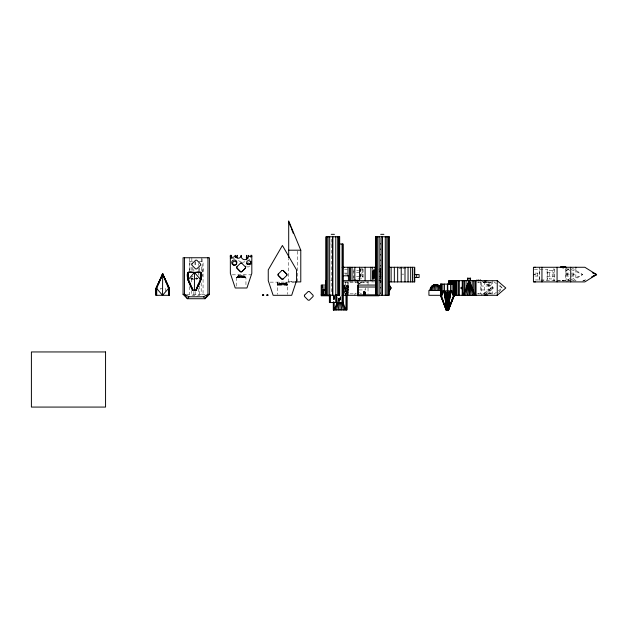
<?xml version="1.0" encoding="UTF-8"?>
<svg xmlns="http://www.w3.org/2000/svg" width="628" height="628" viewBox="0 0 628 628"><rect width="100%" height="100%" fill="white"/><g stroke="black" fill="none" stroke-linecap="round" stroke-linejoin="round"><path stroke-width="0.47" stroke-dasharray="3.14 2.35" d="M277.537 282.137L277.537 294.383M379.964 278.188L380.709 277.05L379.956 278.196L379.964 279.688L381.11 279.743M277.607 282.137L277.607 285.065L279.578 283.33L286.776 283.291L287.263 285.065L287.263 294.383M347.433 281.65L347.41 295.309L348.148 285.552L348.414 295.309L348.414 281.65M372.734 278.573L373.636 277.207L373.534 274.585L372.53 272.042L374.155 270.77L373.056 270.574L373.55 271.068L373.534 274.585L372.53 277.403L374.257 278.604L373.079 278.926L374.257 277.403L374.155 270.77L373.519 270.213L372.53 271.327L374.131 274.585L372.53 278.204L374.17 279.586L374.987 278.863L373.558 279.272L374.995 277.592L372.734 278.573L372.53 281.258M379.948 271.21L379.94 272.842L380.631 274.004L379.901 272.74L380.811 274.585L379.924 276.367L380.019 278.031L379.924 276.367L380.623 275.182M374.209 269.6L372.749 270.605L374.131 273.133L373.134 276.987L372.53 277.403L372.734 271.712M374.9 273.094L373.55 271.068L372.726 270.943L374.853 274.585L374.131 276.045L372.53 275.59L372.53 272.646L374.257 271.767L374.861 273.039L372.035 273.125M240.697 277.749C239.982 274.711 245.265 275.81 245.948 277.749L245.948 286.132M282.019 285.065L282.168 283.291M344.615 288.48L344.882 285.552L345.18 295.309L347.574 285.552L346.373 295.309L348.218 285.552L347.433 295.309L348.414 285.552L344.411 285.552M344.646 289.987L345.125 285.552L344.709 287.326M347.433 285.552L346.318 295.309L346.318 285.552L345.18 295.309L346.515 285.552L344.073 295.309M339.497 301.542L340.054 296.871M339.246 301.542L339.811 296.871M373.629 278.33L374.233 277.411L372.53 276.532L373.056 273.353L372.53 271.775L374.257 270.566L373.597 269.914L374.987 270.315M372.53 275.59L372.53 273.682L374.131 273.133L374.539 274.585L374.131 276.045L372.53 278.204M240.194 277.749L240.555 275.975C243.005 274.554 248.46 279.766 243.907 276.006M281.517 285.065L281.87 283.291L286.776 283.291L287.247 285.065L285.23 283.33L285.23 282.137M338.563 301.511L339.646 296.824M338.798 301.519L339.881 296.84M372.53 270.974L374.257 271.767L373.629 270.849L372.53 270.974L374.257 277.403L372.765 276.767L373.079 271.382L372.53 271.327M338.099 301.126L339.536 296.722M338.311 301.134L339.772 296.73M239.449 277.749L240.108 275.975L240.854 275.975M280.771 285.065L281.43 283.291M337.691 301.095L339.458 296.667M337.888 301.102L339.677 296.675M374.131 276.045L372.765 277.725L373.063 274.585L372.53 272.835L374.178 271.893M238.985 277.749L239.833 275.975L240.555 275.975M280.308 285.065L281.156 283.291L281.87 283.291M380.639 275.213L379.901 276.453L381.086 276.477L379.861 274.585M238.318 277.749L239.433 275.975L240.108 275.975M279.633 285.065L280.755 283.291M237.918 277.749L239.197 275.975L239.833 275.975M279.232 285.065L280.512 283.291L281.156 283.291M238.153 274.821L238.153 276.014L239.433 275.975M498.616 292.381L502.133 287.993L499.786 285.065M237.368 277.749L238.876 275.975M278.691 285.065L280.19 283.291M237.062 277.749L239.197 275.975M278.385 285.065L280.512 283.291M484.942 294.642L491.151 287.993L484.321 280.677L491.151 284.335M355.833 282.145L354.859 282.145M478.952 282.145L477.979 282.145M477.979 293.841L478.952 293.841M563.646 268.753L562.688 268.737M562.688 280.441C564.603 279.931 562.766 281.815 562.751 280.41M236.678 277.749L238.459 275.975M278 285.065L279.774 283.291M236.489 277.749L238.687 275.975M245.744 277.741L245.101 277.749L243.476 275.975M280.01 283.291L277.804 285.065L279.578 283.291L279.578 282.137M287.059 285.057C281.603 280.637 289.445 285.928 286.423 285.065L284.798 283.291M567.524 280.575L569.651 278.581M572.493 275.92L573.913 274.585L572.493 273.259M236.285 277.749L238.342 275.975M236.222 286.132L236.222 277.749L238.185 275.975M485.083 294.705L491.151 289.885M493.875 294.187L497.627 291.368M498.373 290.811L502.133 287.993L498.373 285.175M372.53 277.403L373.118 276.995L372.718 273.463L374.178 273.196L372.53 271.775M372.718 273.463L372.718 275.708M572.32 280.928L582.69 274.585L572.32 268.242M372.765 277.725L373.613 277.207L372.53 272.646M483.018 294.336L493.592 287.993L483.018 281.65M373.519 270.213L374.115 269.875M379.022 279.287L380.411 278.51M487.736 293.48L491.151 291.651M582.902 281.093L585.469 279.876M582.69 281.093L585.296 279.876M566.103 281.909L582.69 274.585L568.725 268.423M378.786 280.724L380.34 280.072M378.943 280.378L380.38 279.853M191.862 276.344L191.862 279.272M488.592 293.975L491.151 293.166M196.721 296.283L203.064 294.336L207.946 294.336M380.953 268.588L379.861 268.776L381 269.671L378.849 269.004M379.932 268.352L381.102 268.282M190.245 278.785L191.948 278.785M197.875 278.816L196.878 278.816L197.82 278.785M191.948 276.344L193.118 276.336M191.446 278.777L193.118 278.777M331.231 239.205L331.231 294.344M380.686 241.16L380.686 294.344M330.666 244.017L331.647 244.017M189.405 261.648L194.233 261.648M198.841 261.648L203.064 261.648L203.064 294.336M398.913 268.737L401.787 268.737M402.744 268.737L406.575 268.737M189.405 268.965L189.923 268.965M203.064 268.965L202.679 276.281M344.568 269.224L347.402 269.224M360.331 269.224L360.817 269.224L360.817 279.232M362.591 269.224L363.078 269.224L363.078 279.232M534.373 269.224L547.577 269.224L547.577 279.955L534.373 279.955M553.904 269.224L554.398 269.224L554.398 279.955L553.904 279.955M356.68 270.244L358.627 270.244M354.004 270.927L353.517 270.927L353.517 278.251L354.004 278.251M547.577 270.927L547.09 270.927L547.09 278.251L547.577 278.251M356.508 272.685L363.078 272.685M547.09 272.685L554.398 272.685M344.23 273.125L347.363 273.125M534.883 273.125L539.758 273.125M565.616 273.125L573.913 273.125L573.913 276.053L565.616 276.053M401.787 274.146L403.741 274.146M372.53 274.585L374.539 274.585M379.665 274.585L381.008 274.585L379.901 272.725M566.103 274.585L574.636 274.585M232.305 274.821L250.839 274.821M372.035 276.053L374.806 276.053M534.883 276.053L539.758 276.053M356.508 276.493L363.078 276.493M547.09 276.493L554.398 276.493M236.222 277.749L245.948 277.749M194.46 278.824L195.967 278.824M357.968 278.934L360.896 278.934M191.776 279.303L194.79 279.272M539.774 280.441L539.774 267.269L539.758 280.441L565.632 280.441L565.632 267.269M330.681 280.677L331.372 280.677M288.699 281.423L294.281 281.423M294.273 281.909L288.699 281.909L288.699 258.846M344.066 281.909L374.594 281.909M379.854 281.909L382.75 281.909M270.205 282.137L294.595 282.137M344.615 282.137L368.032 282.145M477.492 282.137L491.151 282.145M277.537 283.291L277.607 285.065L277.537 283.291L279.664 283.291M287.263 285.065L277.537 285.065L279.578 283.291L277.607 283.291M480.42 286.038L488.71 286.038L488.71 289.948L480.42 289.948M359.137 289.948L365.653 289.948L365.59 287.993M344.615 293.849L356.335 293.849M477.492 293.849L484.588 293.841M488.341 293.841L491.151 293.841M186.477 294.336L189.405 294.336L195.81 296.039M191.532 278.824L193.189 278.816M190.998 278.816L192.011 278.816M379.924 276.367L381.015 276.414M379.924 280.834L381.094 280.904M374.257 270.566L373.103 270.252L373.629 270.849M487.736 281.744L491.151 282.82M379.571 268.784L381.11 269.436M244.009 276.014L244.009 274.821M379.022 269.883L380.411 270.668M372.765 271.453L374.861 273.039M378.841 269.585L380.356 270.495M379.587 271.602L381.086 272.701M379.029 271.272L381.015 272.764M493.875 281.799L497.627 284.617M484.321 280.677L491.151 286.101M567.524 268.603L569.651 270.597M372.53 276.532L373.527 273.235L372.765 272.411M285.026 283.291L286.808 285.065M243.711 275.975L245.485 277.749M355.833 293.841L354.859 293.841L354.859 295.309M284.61 283.291L286.117 285.065M243.295 275.975L244.794 277.749M284.288 283.291L285.567 285.065M242.973 275.975L244.253 277.749M284.052 283.291L285.167 285.065M242.73 275.975L243.852 277.749M283.652 283.291L284.5 285.065M242.329 275.975L243.177 277.749M283.377 283.291L284.037 285.065M242.055 275.975L242.714 277.749M340.792 298.708L340.36 296.832L340.659 298.732M282.93 283.291L283.291 285.065M241.615 275.975L241.968 277.749M340.188 296.871L340.643 300.608M282.631 283.291L282.788 285.065M241.317 275.975L241.466 277.749M340.243 296.879L340.25 301.55M575.86 269.098L575.86 280.928L553.904 280.928L553.904 268.462M567.571 273.125L567.571 276.053M566.103 267.269L566.103 280.496M563.52 280.394L563.52 280.889M563.418 280.386L563.418 280.873M563.175 280.371L563.175 280.865M563.049 280.378L563.049 280.865M562.829 280.394L562.829 280.889M537.317 273.125L537.317 276.053M492.376 280.677L492.376 294.336M491.151 281.658L491.151 294.328M484.321 281.65L484.321 295.309M480.436 281.619L480.42 293.849M380.333 237.745L380.333 294.336M380.089 274.585L380.089 277.513M374.319 269.153L374.319 280.441M373.99 273.125L373.99 276.053M372.53 267.269L372.53 279.727M368.032 281.658L368.032 285.065M368.032 287.993L368.032 293.645M362.591 268.462L362.591 279.232M361.116 267.269L361.116 278.981M360.331 268.462L360.331 279.232M358.274 281.65L358.274 284.578M357.293 280.677L357.308 284.437M354.004 269.224L354.004 278.385M346.004 273.125L346.004 275.08M345.588 282.145L345.588 293.841M345.007 285.552L345.007 292.868M344.866 284.68L344.866 292.334M339.999 296.887L339.999 301.55M337.825 296.706L337.825 301.581M334.292 296.283L334.292 301.165M334.151 296.283L334.151 301.165M334.049 296.283L334.049 301.165M333.578 296.283L333.578 301.165M333.507 296.283L333.507 301.165M333.311 296.283L333.311 301.165M297.688 251.169L297.688 281.423M286.776 282.137L287.2 285.065L286.713 282.137M202.09 258.72L202.09 271.932M201.58 258.234L201.58 261.648M201.58 267.261L201.58 271.932M201.18 282.938L201.18 294.336L191.422 294.336L191.422 290.536M199.751 267.504L199.751 271.406M199.751 285.787L199.751 294.336M198.841 268.195L198.841 271.932M198.495 263.572L198.495 265.495M198.495 272.222L198.495 275.103M198.495 288.566L198.495 294.336M196.745 277.325L196.658 279.303L196.658 276.375M195.167 261.648L195.167 266.453M195.167 291.447L195.167 294.336M195.041 261.648L195.041 266.319M193.864 269.341L193.864 271.265M193.864 291.447L193.864 294.336M192.851 267.504L192.851 270.433M191.854 257.747L191.854 262.496M191.854 267.206L191.823 272.866M191.422 279.13L191.422 281.988M189.923 261.648L189.923 271.712M189.405 257.747L189.405 271.265M189.405 286.643L189.405 294.336M165.266 291.408L165.266 288.48L160.383 288.48L160.383 291.408M361.485 293.551A9.82 3.069 0 0 1 359.31 292.672M358.47 284.351A11.257 3.446 0 0 1 365.59 281.839M358.494 284.013A9.993 3.116 0 0 1 363.471 282.027M244.904 261.703A5.479 5.479 0 0 1 242.486 262.214M241.254 262.049A5.479 5.479 0 0 1 237.58 258.956M234.417 258.186A5.668 5.668 0 0 1 231.708 258.665M249.913 259.906A4.953 4.953 0 0 1 248.782 259.254M249.473 266.272A1.955 1.955 0 0 1 246.372 266.178M246.019 265.236A1.955 1.955 0 0 1 246.035 264.726M570.255 280.378A9.82 3.069 0 0 1 566.103 278.204M566.103 271.327A11.257 3.446 0 0 1 570.161 269.004M566.103 270.974A9.993 3.116 0 0 1 570.287 268.815M491.151 287.993L481.393 295.309L481.393 280.677L491.151 287.993M374.233 277.411L373.134 278.031L374.257 277.403M197.373 278.816L195.708 278.816L197.294 278.777M552.208 270.244L549.28 270.244L549.28 278.934L552.208 278.934L552.208 270.244M380.686 272.144L379.901 271.013L380.709 272.128"/><path stroke-width="0.94" d="M440.801 284.091L440.801 295.796L446.437 310.436L447.293 293.197L450.574 290.921L452.089 290.921L453.416 295.796L448.306 310.436L446.437 310.436L440.605 295.796L440.605 284.091L454.256 284.091L454.256 295.796L448.306 310.436L450.574 290.921L450.574 284.091M364.46 291.894L364.805 294.822L364.821 291.894L363.848 291.894L363.848 294.822L363.91 291.894L364.091 294.822L364.334 291.894L364.46 294.822M169.238 288.48L169.238 295.309L169.309 288.48L162.676 273.847L156.694 288.48L162.534 295.309L162.676 273.847L169.505 288.48L169.505 295.309L155.846 295.309L155.846 288.48L162.676 273.847L168.916 287.616M236.897 266.782L236.889 267.928L240.642 271.743L241.788 271.751L245.595 267.999L245.603 266.853M278.212 274.106L278.204 275.252L281.956 279.06L283.102 279.067M286.753 275.425L286.761 274.279L283.008 270.472L281.862 270.464M475.043 280.677L475.043 295.309L469.391 280.677L469.195 295.309L468.998 280.677L463.213 295.309L463.213 280.677M364.578 294.822L364.68 291.894L364.821 294.822M454.256 295.796L453.416 295.796L450.574 290.921L447.811 295.396L447.285 295.396L447.372 284.091M363.91 294.822L363.91 291.894M444.436 284.091L444.436 290.921L447.018 303.159L446.437 310.436L440.872 295.796L440.872 284.091M443.941 303.12L446.437 310.436L446.751 307.555L444.436 290.921L447.332 293.197M446.751 307.555L446.437 310.436L441.586 295.796L441.586 284.091M467.428 295.309L468.998 280.677L464.328 295.309M453.989 284.091L454.06 295.796L448.306 310.436L450.574 290.921L447.843 297.507L448.07 306.244L450.574 290.921L447.882 299.509L447.167 299.509L444.436 290.921L441.586 295.796L440.605 295.796M338.233 309.949L339.136 302.476M447.285 295.396L444.436 290.921L447.097 301.401L447.921 301.401L450.574 290.921L448.306 310.436L453.989 295.796M447.756 284.091L447.843 297.507L447.23 297.507L444.436 290.921L446.437 310.436L450.574 290.921L448.125 307.555L448.306 310.436L452.034 299.462M450.574 290.921L448.015 304.776L448.306 310.436L448.117 307.084M465.764 295.309L468.998 280.677M336.6 309.949L338.343 302.453M441.586 295.796L442.873 290.921L442.873 284.091M449.695 284.335L450.676 280.677L448.722 280.92M335.211 309.949L337.809 302.013M449.373 284.288L450.676 280.677L448.722 281.658M158.892 283.314L162.676 273.847L166.546 283.314M337.338 301.982L334.151 309.949L334.151 302.139M196.289 289.241L198.479 283.801M195.944 290.152L200.356 279.303L200.356 272.474M156.113 288.48L162.676 273.847L168.524 288.48L168.524 295.309M201.243 272.458L194.531 272.528L200.356 279.303L201.243 279.287L196.109 290.152L192.647 290.152C189.884 285.395 181.005 266.759 194.523 272.952C208.315 266.876 198.44 285.497 196.172 290.152L201.023 279.295L200.991 272.45M162.676 273.847L156.042 288.48L156.042 295.309M448.722 284.335L450.676 280.677L450.676 284.335M194.397 290.152L194.531 272.748M209.407 294.336L207.946 294.336L203.551 296.777L188.918 296.777L187.45 298.724L183.062 294.336L183.062 257.747L209.407 257.747L209.407 294.336L205.018 298.724L187.45 298.724L184.522 294.336L184.522 257.747M194.146 272.756L188.526 279.303L187.584 279.287L192.71 290.152L187.803 279.279L187.803 272.45L194.146 272.528L194.342 273.086M162.534 295.309L168.524 288.48L169.505 288.48M448.722 282.82L450.676 280.677M282.019 270.354L278.055 274.216L278.047 275.362L281.799 279.17L282.945 279.177L286.91 275.315L286.918 274.169L283.165 270.362M262.653 295.309L263.163 294.822L263.674 295.309L263.674 294.822L262.653 294.822L262.653 295.309L263.674 295.309M266.892 295.309L267.395 294.822L267.905 295.309L267.905 294.822L266.892 294.822L266.892 295.309L267.905 295.309M354.867 280.677L355.377 280.19L355.37 280.677M562.696 267.269L563.206 266.782L563.716 267.269L563.716 266.782L562.696 266.782M453.809 280.677L453.809 295.309L497.25 295.309L505.791 287.993L497.25 280.677L448.722 280.677L448.722 284.547M462.404 289.115L460.905 287.993L462.404 286.87M342.77 267.921L344.066 267.269L342.77 267.434M591.458 277.026L596.6 274.585L584.856 267.269L533.431 267.269M593.122 276.218L596.6 274.585L592.322 272.552L596.6 274.585L584.856 281.909L533.431 281.909M486.033 294.775L484.321 295.309L487.736 294.822M535.386 267.269L533.431 267.52L533.431 281.658L535.386 281.909M188.753 272.45L200.049 272.45M195.842 272.497L194.829 272.489M195.151 272.419L199.453 272.442M195.685 272.505L194.798 272.419L195.646 272.411M193.714 272.489L193.008 272.497L194.413 272.505M194.068 272.489L192.929 272.419L194.044 272.419M331.231 234.33L334.434 234.33M380.686 234.33L383.896 234.33M339.167 244.017L343.045 244.017L343.045 302.563L329.394 302.563L329.394 294.752M288.699 250.195L300.781 250.195L300.781 281.909L295.207 281.909M230.35 255.69L231.324 255.69M230.35 256.051L231.324 256.051M230.35 256.381L231.324 256.381M251.82 256.514L250.839 256.514A2.065 2.065 0 0 1 248.468 255.306A3.721 3.721 0 0 1 244.81 259.694A3.721 3.721 0 0 1 241.152 255.306A2.928 2.928 0 0 1 238.224 258.234A2.928 2.928 0 0 1 235.296 255.306A2.92 2.92 0 0 1 231.324 257.095L230.35 257.095M230.35 256.664L231.324 256.664M230.35 256.907L231.324 256.907M342.119 267.269L376.109 267.269M388.575 267.269L414.755 267.269L414.755 281.909L388.575 281.909M414.237 274.585L419.111 274.585L419.111 277.513L414.237 277.513M533.431 274.585L535.386 274.585M342.99 275.794L348.414 275.794L348.414 280.677M470.662 278.235L467.46 278.235L467.507 280.677M354.867 280.19L355.888 280.19L355.88 280.677M342.456 280.677L376.251 280.677M326.097 285.065L321.214 285.065L321.214 295.796L329.998 295.796M376.046 285.065L357.505 285.065L357.505 295.796L378.974 295.796M322.188 287.02L326.097 287.02M358.478 287.02L376.046 287.02M155.846 288.48L156.827 288.48M326.097 288.966L323.169 288.966L323.169 294.822M323.632 289.453L326.56 289.453M326.584 290.434L323.656 290.434L323.656 294.822M441.405 290.434L428.916 290.434L428.916 295.309L441.405 295.309M442.873 290.921L452.089 290.921L452.089 284.091M183.062 294.336L184.522 294.336L188.918 296.777M321.214 294.822L326.097 294.822M357.505 294.822L376.046 294.822M342.127 295.309L356.602 295.309M447.018 303.159L447.968 303.159L448.306 310.436M189.373 272.466L195.803 272.411M241.851 263.038L240.705 263.03L236.732 266.9L236.725 268.046L240.477 271.853L241.623 271.861L245.43 268.109L245.438 266.963L241.686 263.156L240.54 263.148M200.301 279.272L200.991 279.279M484.321 280.677L486.881 281.046M566.103 267.269L564.674 266.782L566.103 267.269L566.103 268.25M358.274 280.677L356.845 280.19L358.274 280.92M460.905 287.993L462.483 289.115M203.551 296.777L205.018 298.724L207.946 294.336L207.946 257.747M300.781 250.195L288.699 220.923L288.699 257.88M342.723 301.982L345.981 309.949L345.981 295.309M191.407 286.525L192.882 290.152L188.526 279.303L188.526 272.474M288.699 221.896L290.827 227.203M291.541 228.969L293.315 233.396M342.229 302.013L344.866 309.949M470.961 295.309L469.391 280.677L473.983 295.309M341.671 302.453L343.43 309.949M469.391 280.677L472.594 295.309M446.846 306.244L444.436 290.921L446.437 310.436L446.932 304.776L444.436 290.921L446.649 308.693M340.863 302.476L341.773 309.949M575.86 267.269L575.86 268.25M570.726 267.269L570.726 281.909M563.709 266.782L563.709 267.269M563.206 266.782L563.206 267.269M562.704 266.782L562.704 267.269M557.067 267.269L557.067 281.909M541.948 267.269L541.948 281.909M497.25 280.677L497.25 295.309M478.999 280.677L478.999 280.19L477.986 280.19L477.986 280.677M478.497 280.19L478.497 280.677M475.891 280.677L475.891 295.309M475.694 280.677L475.694 295.309M473.716 280.677L473.716 291.871M472.201 280.677L472.201 287.954M470.333 278.235L470.333 280.677M470.191 278.235L470.191 280.677M467.884 278.235L467.884 280.677M467.656 278.235L467.656 280.677M466.062 280.677L466.062 288.103M464.5 280.677L464.5 292.067M462.232 280.677L462.232 295.309M459.319 280.677L459.319 295.309M458.314 280.677L458.314 295.309M456.839 280.677L456.839 295.309M456.32 280.677L456.32 295.309M455.755 280.677L455.755 295.309M455.151 280.677L455.151 295.309M454.499 280.677L454.499 295.309M453.416 284.091L453.416 295.796M453.078 280.677L453.078 284.578M452.309 280.677L452.309 284.578M451.508 280.677L451.508 284.578M430.682 290.434A5.856 5.071 -90 0 1 435.754 284.578L435.754 290.434M416.678 274.585L416.678 277.513M414.237 268.737L414.237 281.909M412.494 267.269L412.494 281.909M410.665 267.269L410.665 281.909M408.059 267.269L408.059 281.909M404.989 267.269L404.989 281.909M401.221 267.269L401.221 281.909M397.665 267.269L397.665 281.909M394.337 267.269L394.337 281.909M391.126 267.269L391.126 281.909M388.85 236.764L388.85 295.309M388.135 236.764L388.135 295.309M386.856 236.764L386.856 295.309M385.286 236.764L385.286 295.309M382.35 236.764L382.35 295.309M381.965 236.764L381.965 295.309M379.147 236.764L379.147 295.309M377.64 236.764L377.64 295.309M376.305 236.764L376.305 295.309M375.732 236.764L375.732 295.309M375.662 236.764L375.662 295.309M374.79 267.269L374.79 268.25M372.53 267.269L372.53 268.25M370.858 267.269L370.858 280.928M365.104 267.269L365.104 280.928M364.805 291.894L364.758 294.822M364.68 291.894L364.68 294.822M359.522 267.269L359.522 280.928M358.478 285.065L358.478 294.822M354.836 267.269L354.836 280.928M352.033 267.269L352.033 280.928M350.448 267.269L350.448 280.928M349.443 267.269L349.443 280.928M347.975 267.269L347.975 276.053M346.97 295.309L346.97 309.949L333.311 309.949L333.311 302.139M346.774 295.309L346.695 309.949M342.778 244.017L342.849 302.563M342.684 285.065L342.684 295.796M342.064 244.017L342.064 302.563M339.999 302.484L339.999 309.949M339.465 236.764L339.465 295.309M339.395 236.764L339.395 295.309M338.68 236.764L338.68 295.309M337.691 236.764L337.691 295.309M336.278 294.752L336.278 302.563M335.894 294.752L335.894 302.563M335.784 236.764L335.784 295.309M333.578 302.139L333.578 309.949M333.507 302.139L333.507 309.949M332.887 236.764L332.887 295.309M332.502 236.764L332.502 295.309M330.234 294.752L330.234 302.563M329.676 236.764L329.661 302.563M329.59 294.752L329.59 302.563M328.036 236.764L328.036 295.309M326.85 236.764L326.85 295.309M326.199 236.764L326.199 295.309M325.602 280.92L325.602 285.552M325.116 290.434L325.116 294.822M322.188 285.065L322.188 294.822M267.395 294.822L267.395 295.309M263.163 294.822L263.163 295.309M250.839 257.221L250.839 255.306L251.82 255.306L251.82 273.353L246.937 287.993L235.233 287.993L230.35 273.353L230.35 255.306L231.324 255.306L231.324 257.237M250.839 261.146L250.839 264.223M156.694 288.48L156.694 295.309M431.609 290.434A5.856 4.137 -90 0 1 435.754 284.578A5.856 5.071 -90 0 1 440.825 290.434M432.825 290.434A5.856 2.928 -90 0 1 435.754 284.578A5.856 4.137 -90 0 1 439.89 290.434M434.238 290.434A5.856 1.515 -90 0 1 435.754 284.578A5.856 2.928 -90 0 1 438.682 290.434M435.754 284.578A5.856 1.515 -90 0 1 437.269 290.434M430.094 290.434A5.856 5.652 -90 0 1 441.217 288.919M429.897 290.434A5.856 5.856 0 0 1 440.825 287.506M237.203 257.77A5.479 5.479 0 0 1 237.298 255.306A5.668 5.668 0 0 1 235.602 257.472M247.864 258.336A4.953 4.953 0 0 1 246.843 255.306A6.343 6.343 0 0 0 246.694 259.796M246.451 263.799A1.955 1.955 0 0 1 249.905 264.843M325.265 290.403A1.711 1.711 0 0 1 326.12 290.191M191.854 263.948L191.846 265.094L195.598 268.902L196.745 268.91L200.552 265.157L200.56 264.011L196.807 260.204L195.661 260.188L191.854 263.948M304.423 295.246L304.415 296.392L308.167 300.2L309.314 300.208L313.121 296.455L313.129 295.309L309.376 291.502L308.23 291.494L304.423 295.246M296.549 280.677L291.675 295.309L273.133 295.309L268.25 280.677L268.25 269.875L282.404 245.477L296.549 269.875L296.549 280.677M390.946 287.993L389.132 291.164L391.103 287.993L389.164 284.822L390.946 287.993M353.902 280.19L353.478 280.677L353.902 280.19M477.021 280.19L475.624 280.677L477.021 280.19M561.73 266.782L561.306 267.269L561.73 266.782M353.407 280.19L352.504 280.677L353.478 280.19M561.244 266.782L560.333 267.269L561.306 266.782M339.662 236.764L326.003 236.764L326.003 295.309L339.662 295.309L339.662 236.764M389.117 236.764L375.466 236.764L375.466 295.309L389.117 295.309L389.117 236.764M480.451 280.19L479.965 280.19L481.393 280.677L480.451 280.19M105.559 351.947L31.4 351.947L31.4 407.077L105.559 407.077L105.559 351.947M231.026 258.579L230.35 258.398A5.668 5.668 0 0 0 231.026 258.579M462.498 295.309L462.498 280.677L462.428 295.309M247.613 264.247A1.955 1.955 0 0 0 250.541 262.559A1.955 1.955 0 0 0 247.613 260.871A1.955 1.955 0 0 0 247.613 264.247M232.705 264.616A2.598 2.598 0 0 0 236.874 262.912A2.598 2.598 0 0 0 233.318 260.149A2.598 2.598 0 0 0 232.705 264.616M233.624 264.875A1.955 1.955 0 0 0 236.552 263.187A1.955 1.955 0 0 0 233.624 261.499A1.955 1.955 0 0 0 233.624 264.875"/></g></svg>
